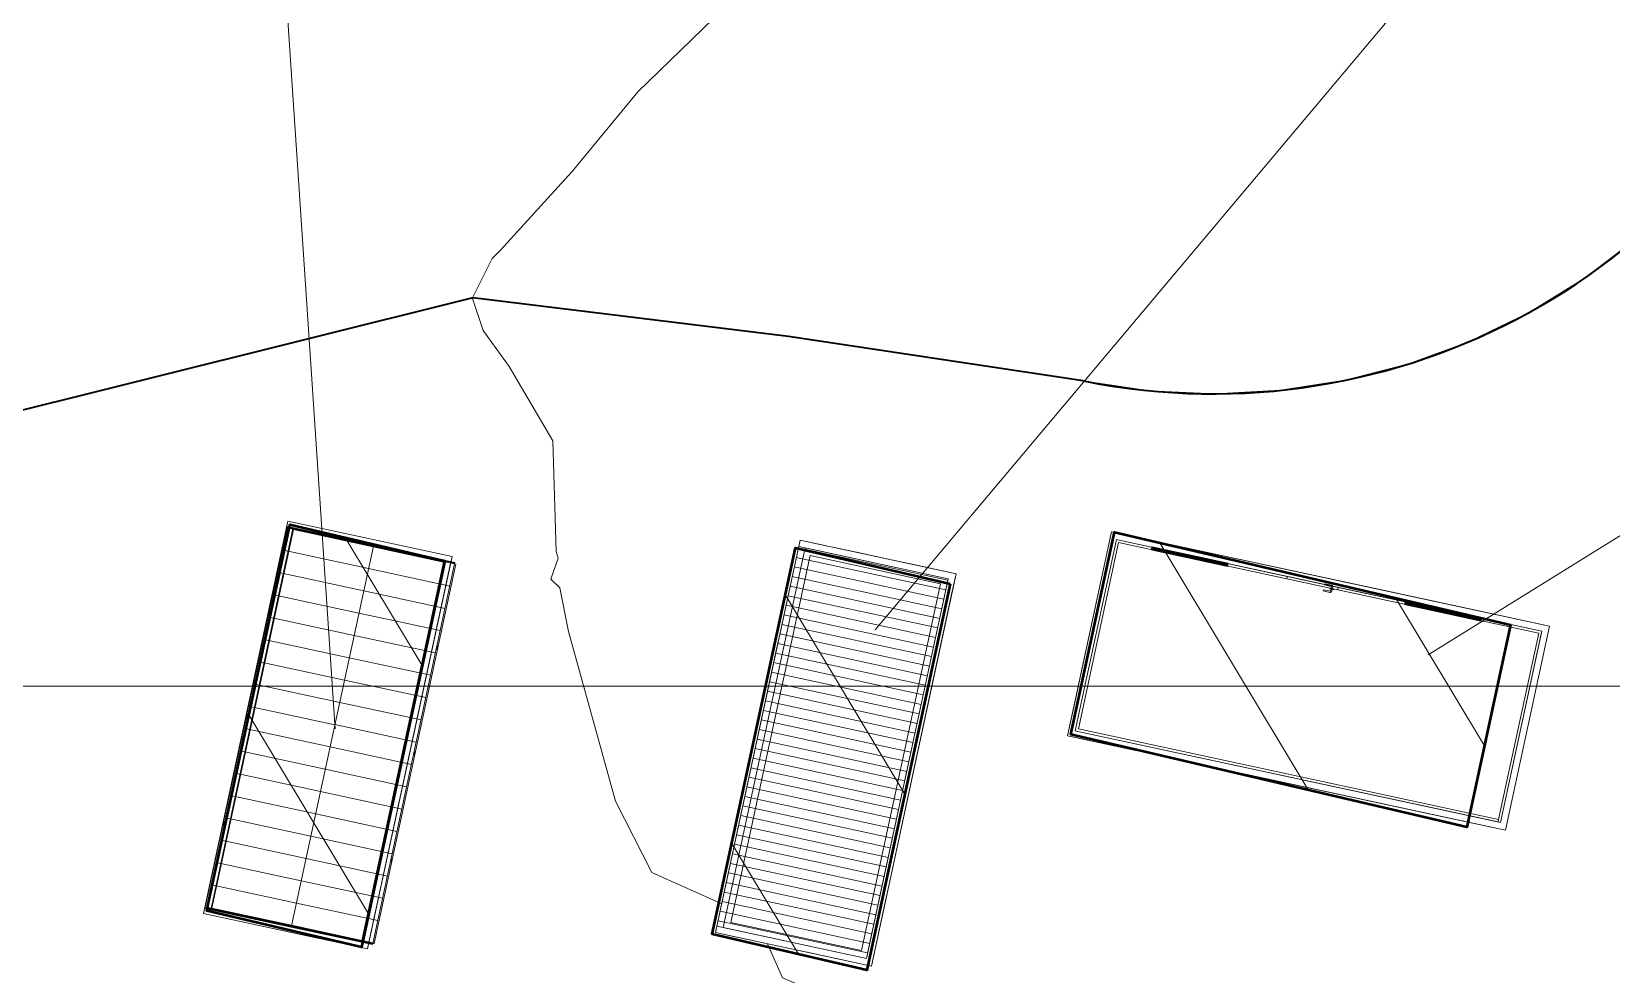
# Model space of a CAD drawing. Header units: metres. Extents: x -207 to 292, y -187 to 169.
# Drawn here: x 2.66 to 26.9, y -135.5 to -121.04 of the extents above; entities that cross this region are included whole.
import ezdxf

# ---------------------------------------------------------------- set-up
doc = ezdxf.new("R2010")
doc.units = ezdxf.units.M
for name, color, linetype, lineweight in [('A-DOOR', 7, 'Continuous', 9), ('A-FLOR', 7, 'Continuous', 9), ('A-GLAZ', 7, 'Continuous', 9), ('A-ROOF', 7, 'Continuous', 9), ('A-ROOF-OTLN', 7, 'Continuous', 9), ('A-ROOF-PATT', 7, 'Continuous', 9), ('A-WALL', 7, 'Continuous', 9), ('BORDE CAMINO', 7, 'Continuous', 35), ('C-BLDG-PADS', 7, 'Continuous', 9), ('C-TOPO', 7, 'Continuous', 9), ('C-TOPO-MAJR', 7, 'Continuous', 35), ('edificios', 7, 'Continuous', 50), ('EQUIPOS PIS', 7, 'Continuous', 9), ('grilla', 7, 'Continuous', 9), ('I-WALL', 7, 'Continuous', 9)]:
    doc.layers.add(name, color=color, linetype=linetype, lineweight=lineweight)
doc.layers.add('PR10-ARQ-PL-001-Emplazamiento-C-1_dwg', color=7, linetype='Continuous', lineweight=9, true_color=0x767676)
doc.layers.add('TEXTO', color=5, linetype='Continuous', lineweight=9, true_color=0x0000ff)
pattern_1 = [(121, (-655750.258, -5498481.082), (-2.286065191, -1.3736065458), [])]

# ---------------------------------------------------------------- blocks, each defined once
blk = doc.blocks.new('FCA_N_Puertas - FCA_N_Puerta interna_ PB 2_10 x 0_80-2131073-PLANTA EMPLAZAMIENTO ACTUALIZADO')
at = {"layer": 'A-DOOR'}
for p, q in [((0.29, 0.031), (0.185, 0.031)), ((0.185, 0.031), (0.185, 0.011)), ((0.185, 0.031), (0.185, 0.011)), ((0.185, 0.011), (0.29, 0.011)), ((0.295, 0.006), (0.295, -0.024)), ((0.315, -0.024), (0.315, 0.006)), ((0.4, -0.02), (-0.4, -0.02)), ((0.29, -0.063), (0.185, -0.063)), ((0.185, -0.063), (0.185, -0.083)), ((0.185, -0.063), (0.185, -0.083)), ((0.185, -0.083), (0.29, -0.083)), ((0.277, -0.02), (0.277, -0.028)), ((0.277, -0.024), (0.277, -0.032)), ((0.338, -0.02), (0.277, -0.02)), ((0.338, -0.02), (0.277, -0.02)), ((0.338, -0.024), (0.277, -0.024)), ((0.338, -0.024), (0.277, -0.024)), ((0.277, -0.028), (0.338, -0.028)), ((0.277, -0.028), (0.338, -0.028)), ((0.277, -0.032), (0.338, -0.032)), ((0.277, -0.032), (0.338, -0.032)), ((0.295, -0.024), (0.315, -0.024)), ((0.295, -0.024), (0.315, -0.024)), ((0.295, -0.028), (0.295, -0.058)), ((0.315, -0.028), (0.295, -0.028)), ((0.315, -0.028), (0.295, -0.028)), ((0.315, -0.058), (0.315, -0.028)), ((0.338, -0.028), (0.338, -0.02)), ((0.338, -0.032), (0.338, -0.024))]:
    blk.add_line(p, q, dxfattribs=at)
at = {"layer": 'A-DOOR', "flags": 128}
for points in [[(0.315, 0.006), (0.315, 0.007), (0.315, 0.008), (0.315, 0.009), (0.315, 0.01), (0.315, 0.011), (0.314, 0.012), (0.314, 0.013), (0.314, 0.014), (0.313, 0.015), (0.313, 0.016), (0.313, 0.017), (0.312, 0.018), (0.312, 0.018), (0.311, 0.019), (0.311, 0.02), (0.31, 0.021), (0.309, 0.022), (0.309, 0.022), (0.308, 0.023), (0.307, 0.024), (0.307, 0.025), (0.306, 0.025), (0.305, 0.026), (0.304, 0.026), (0.304, 0.027), (0.303, 0.028), (0.302, 0.028), (0.301, 0.029), (0.3, 0.029), (0.299, 0.029), (0.298, 0.03), (0.297, 0.03), (0.296, 0.03), (0.295, 0.03), (0.294, 0.031), (0.293, 0.031), (0.292, 0.031), (0.291, 0.031), (0.29, 0.031), (0.29, 0.031)], [(0.29, 0.011), (0.29, 0.011), (0.29, 0.011), (0.291, 0.011), (0.291, 0.011), (0.291, 0.011), (0.291, 0.011), (0.291, 0.011), (0.292, 0.011), (0.292, 0.011), (0.292, 0.011), (0.292, 0.011), (0.292, 0.01), (0.292, 0.01), (0.293, 0.01), (0.293, 0.01), (0.293, 0.01), (0.293, 0.01), (0.293, 0.01), (0.293, 0.01), (0.294, 0.009), (0.294, 0.009), (0.294, 0.009), (0.294, 0.009), (0.294, 0.009), (0.294, 0.009), (0.294, 0.009), (0.294, 0.008), (0.295, 0.008), (0.295, 0.008), (0.295, 0.008), (0.295, 0.008), (0.295, 0.007), (0.295, 0.007), (0.295, 0.007), (0.295, 0.007), (0.295, 0.007), (0.295, 0.006), (0.295, 0.006), (0.295, 0.006), (0.295, 0.006)], [(0.29, -0.083), (0.291, -0.083), (0.292, -0.083), (0.293, -0.083), (0.294, -0.083), (0.295, -0.083), (0.296, -0.082), (0.297, -0.082), (0.298, -0.082), (0.299, -0.081), (0.3, -0.081), (0.301, -0.081), (0.302, -0.08), (0.302, -0.08), (0.303, -0.079), (0.304, -0.079), (0.305, -0.078), (0.306, -0.077), (0.306, -0.077), (0.307, -0.076), (0.308, -0.075), (0.309, -0.075), (0.309, -0.074), (0.31, -0.073), (0.31, -0.072), (0.311, -0.072), (0.312, -0.071), (0.312, -0.07), (0.313, -0.069), (0.313, -0.068), (0.313, -0.067), (0.314, -0.066), (0.314, -0.065), (0.314, -0.064), (0.314, -0.063), (0.315, -0.062), (0.315, -0.061), (0.315, -0.06), (0.315, -0.059), (0.315, -0.058), (0.315, -0.058)], [(0.295, -0.058), (0.295, -0.058), (0.295, -0.058), (0.295, -0.059), (0.295, -0.059), (0.295, -0.059), (0.295, -0.059), (0.295, -0.059), (0.295, -0.06), (0.295, -0.06), (0.295, -0.06), (0.295, -0.06), (0.294, -0.06), (0.294, -0.06), (0.294, -0.061), (0.294, -0.061), (0.294, -0.061), (0.294, -0.061), (0.294, -0.061), (0.294, -0.061), (0.293, -0.062), (0.293, -0.062), (0.293, -0.062), (0.293, -0.062), (0.293, -0.062), (0.293, -0.062), (0.293, -0.062), (0.292, -0.062), (0.292, -0.063), (0.292, -0.063), (0.292, -0.063), (0.292, -0.063), (0.291, -0.063), (0.291, -0.063), (0.291, -0.063), (0.291, -0.063), (0.291, -0.063), (0.29, -0.063), (0.29, -0.063), (0.29, -0.063), (0.29, -0.063)]]:
    blk.add_lwpolyline(points, dxfattribs=at)
blk = doc.blocks.new('Ventana Fija Truebond QT - FCA_N_Ventana Fija 1_3 X 1_6 2-2130863-PLANTA EMPLAZAMIENTO ACTUALIZADO')
at = {"layer": 'A-GLAZ'}
for p, q in [((-0.6, 0.025), (-0.6, 0.022)), ((0.6, 0.025), (-0.6, 0.025)), ((-0.6, 0.025), (0.6, 0.025)), ((-0.6, 0.022), (-0.6, 0.025)), ((0.6, 0.022), (-0.6, 0.022)), ((0.6, 0.022), (-0.6, 0.022)), ((-0.599, 0.022), (-0.598, 0.024)), ((-0.598, 0.024), (-0.599, 0.022)), ((0.599, 0.022), (-0.599, 0.022)), ((-0.599, 0.022), (0.599, 0.022)), ((0.598, 0.024), (-0.598, 0.024)), ((0.598, 0.024), (-0.598, 0.024)), ((-0.596, 0.01), (-0.597, 0.008)), ((-0.597, 0.008), (-0.596, 0.01)), ((0.597, 0.008), (-0.597, 0.008)), ((0.597, 0.008), (-0.597, 0.008)), ((-0.596, 0.024), (-0.596, 0.01)), ((0.596, 0.024), (-0.596, 0.024)), ((-0.596, 0.024), (0.596, 0.024)), ((-0.596, 0.01), (-0.596, 0.024)), ((0.596, 0.01), (-0.596, 0.01)), ((-0.596, 0.01), (0.596, 0.01)), ((-0.594, 0.008), (-0.594, 0.009)), ((-0.594, 0.009), (-0.594, -0.001)), ((0.594, 0.009), (-0.594, 0.009)), ((-0.594, 0.009), (-0.594, 0.008)), ((-0.594, 0.009), (0.594, 0.009)), ((-0.594, -0.001), (-0.594, 0.009)), ((0.594, 0.008), (-0.594, 0.008)), ((-0.594, 0.008), (0.594, 0.008)), ((-0.585, 0.008), (-0.584, 0.009)), ((-0.584, 0.009), (-0.585, 0.008)), ((-0.585, 0), (-0.585, 0.008)), ((0.585, 0.008), (-0.585, 0.008)), ((-0.585, 0.008), (-0.585, 0)), ((-0.585, 0.008), (0.585, 0.008)), ((-0.584, -0.001), (-0.585, 0)), ((0.585, 0), (-0.585, 0)), ((-0.585, 0), (-0.584, -0.001)), ((-0.585, 0), (0.585, 0)), ((-0.584, 0.009), (-0.584, 0.008)), ((0.584, 0.009), (-0.584, 0.009)), ((-0.584, 0.009), (0.584, 0.009)), ((-0.584, 0.008), (-0.584, 0.009)), ((0.584, 0.008), (-0.584, 0.008)), ((0.584, 0.008), (-0.584, 0.008)), ((-0.582, 0.01), (-0.582, 0.024)), ((0.582, 0.024), (-0.582, 0.024)), ((0.582, 0.024), (-0.582, 0.024)), ((-0.582, 0.024), (-0.582, 0.01)), ((-0.581, 0.008), (-0.582, 0.01)), ((0.582, 0.01), (-0.582, 0.01)), ((-0.582, 0.01), (-0.581, 0.008)), ((-0.582, 0.01), (0.582, 0.01)), ((0.581, 0.008), (-0.581, 0.008)), ((-0.581, 0.008), (0.581, 0.008)), ((-0.565, 0.022), (-0.566, 0.022)), ((-0.566, 0.022), (-0.566, 0.018)), ((0.566, 0.022), (-0.566, 0.022)), ((-0.566, 0.022), (-0.565, 0.022)), ((-0.566, 0.022), (0.566, 0.022)), ((-0.566, 0.018), (-0.566, 0.022)), ((-0.566, -0.006), (-0.566, 0.018)), ((-0.566, 0.018), (-0.566, -0.006)), ((-0.566, 0.018), (0.566, 0.018)), ((-0.566, 0.018), (0.566, 0.018)), ((-0.566, 0.018), (-0.565, 0.017)), ((0.566, 0.018), (-0.566, 0.018)), ((-0.566, 0.018), (0.566, 0.018)), ((-0.565, 0.017), (-0.566, 0.018)), ((-0.565, 0.024), (-0.565, 0.022)), ((0.565, 0.024), (-0.565, 0.024)), ((-0.565, 0.024), (0.565, 0.024)), ((-0.565, 0.022), (-0.565, 0.024)), ((0.565, 0.022), (-0.565, 0.022)), ((-0.565, 0.022), (0.565, 0.022)), ((0.565, 0.017), (-0.565, 0.017)), ((0.565, 0.017), (-0.565, 0.017)), ((-0.563, 0.017), (-0.563, 0.018)), ((0.563, 0.018), (-0.563, 0.018)), ((0.563, 0.018), (-0.563, 0.018)), ((-0.563, 0.018), (-0.563, 0.017)), ((0.563, 0.017), (-0.563, 0.017)), ((-0.563, 0.017), (0.563, 0.017)), ((-0.562, 0.018), (-0.562, 0.016)), ((0.562, 0.018), (-0.562, 0.018)), ((-0.562, 0.018), (0.562, 0.018)), ((-0.562, 0.016), (-0.562, 0.018)), ((0.562, 0.016), (-0.562, 0.016)), ((0.562, 0.016), (-0.562, 0.016)), ((-0.561, 0.016), (-0.561, 0.018)), ((0.561, 0.018), (-0.561, 0.018)), ((0.561, 0.018), (-0.561, 0.018)), ((-0.561, 0.018), (-0.561, 0.016)), ((0.561, 0.016), (-0.561, 0.016)), ((-0.561, 0.016), (0.561, 0.016)), ((-0.56, 0.018), (-0.559, 0.016)), ((0.56, 0.018), (-0.56, 0.018)), ((-0.56, 0.018), (0.56, 0.018)), ((-0.559, 0.016), (-0.56, 0.018)), ((-0.558, 0.016), (-0.559, 0.018)), ((0.559, 0.018), (-0.559, 0.018)), ((0.559, 0.018), (-0.559, 0.018)), ((-0.559, 0.018), (-0.558, 0.016)), ((0.559, 0.016), (-0.559, 0.016)), ((0.559, 0.016), (-0.559, 0.016)), ((-0.558, 0.022), (-0.558, 0.025)), ((0.558, 0.025), (-0.558, 0.025)), ((0.558, 0.025), (-0.558, 0.025)), ((-0.558, 0.025), (-0.558, 0.022)), ((0.558, 0.022), (-0.558, 0.022)), ((-0.558, 0.022), (0.558, 0.022)), ((0.558, 0.016), (-0.558, 0.016)), ((-0.558, 0.016), (0.558, 0.016)), ((-0.555, 0.017), (-0.557, 0.022)), ((0.557, 0.022), (-0.557, 0.022)), ((0.557, 0.022), (-0.557, 0.022)), ((-0.557, 0.022), (-0.555, 0.017)), ((-0.557, 0.018), (-0.557, 0.017)), ((0.557, 0.018), (-0.557, 0.018)), ((-0.557, 0.018), (0.557, 0.018)), ((-0.557, 0.017), (-0.557, 0.018)), ((-0.557, 0.017), (-0.555, 0.017)), ((0.557, 0.017), (-0.557, 0.017)), ((-0.557, 0.017), (0.557, 0.017)), ((-0.555, 0.017), (-0.557, 0.017)), ((0.555, 0.017), (-0.555, 0.017)), ((-0.555, 0.017), (0.555, 0.017)), ((0.555, 0.017), (0.557, 0.022)), ((0.555, 0.017), (0.557, 0.022)), ((0.557, 0.017), (0.555, 0.017)), ((0.557, 0.017), (0.555, 0.017)), ((0.557, 0.018), (0.557, 0.017)), ((0.557, 0.018), (0.557, 0.017)), ((0.558, 0.022), (0.558, 0.025)), ((0.558, 0.022), (0.558, 0.025)), ((0.558, 0.016), (0.559, 0.018)), ((0.558, 0.016), (0.559, 0.018)), ((0.56, 0.018), (0.559, 0.016)), ((0.56, 0.018), (0.559, 0.016)), ((0.561, 0.016), (0.561, 0.018)), ((0.561, 0.016), (0.561, 0.018)), ((0.562, 0.018), (0.562, 0.016)), ((0.562, 0.018), (0.562, 0.016)), ((0.563, 0.017), (0.563, 0.018)), ((0.563, 0.017), (0.563, 0.018)), ((0.565, 0.024), (0.565, 0.022)), ((0.565, 0.024), (0.565, 0.022)), ((0.565, 0.022), (0.566, 0.022)), ((0.565, 0.022), (0.566, 0.022)), ((0.566, 0.018), (0.565, 0.017)), ((0.566, 0.018), (0.565, 0.017)), ((0.566, 0.022), (0.566, 0.018)), ((0.566, 0.022), (0.566, 0.018)), ((0.566, 0.018), (0.566, -0.006)), ((0.566, 0.018), (0.566, -0.006)), ((0.581, 0.008), (0.582, 0.01)), ((0.581, 0.008), (0.582, 0.01)), ((0.582, 0.01), (0.582, 0.024)), ((0.582, 0.01), (0.582, 0.024)), ((0.585, 0.008), (0.584, 0.009)), ((0.584, 0.009), (0.584, 0.008)), ((0.585, 0.008), (0.584, 0.009)), ((0.584, 0.009), (0.584, 0.008)), ((0.584, -0.001), (0.585, 0)), ((0.584, -0.001), (0.585, 0)), ((0.585, 0), (0.585, 0.008)), ((0.585, 0), (0.585, 0.008)), ((0.594, 0.008), (0.594, 0.009)), ((0.594, 0.009), (0.594, -0.001)), ((0.594, 0.008), (0.594, 0.009)), ((0.594, 0.009), (0.594, -0.001)), ((0.596, 0.024), (0.596, 0.01)), ((0.596, 0.024), (0.596, 0.01)), ((0.596, 0.01), (0.597, 0.008)), ((0.596, 0.01), (0.597, 0.008)), ((0.599, 0.022), (0.598, 0.024)), ((0.599, 0.022), (0.598, 0.024)), ((0.6, 0.025), (0.6, 0.022)), ((0.6, 0.025), (0.6, 0.022)), ((-0.6, -0.023), (-0.6, -0.025)), ((0.6, -0.023), (-0.6, -0.023)), ((-0.6, -0.023), (0.6, -0.023)), ((-0.6, -0.025), (-0.6, -0.023)), ((-0.6, -0.025), (0.6, -0.025)), ((0.6, -0.025), (-0.6, -0.025)), ((-0.599, -0.024), (-0.599, -0.023)), ((0.599, -0.023), (-0.599, -0.023)), ((0.599, -0.023), (-0.599, -0.023)), ((-0.599, -0.023), (-0.599, -0.024)), ((0.599, -0.024), (-0.599, -0.024)), ((-0.599, -0.024), (0.599, -0.024)), ((-0.597, 0), (-0.596, -0.002)), ((0.597, 0), (-0.597, 0)), ((-0.597, 0), (0.597, 0)), ((-0.596, -0.002), (-0.597, 0)), ((-0.596, -0.002), (-0.596, -0.024)), ((0.596, -0.002), (-0.596, -0.002)), ((-0.596, -0.002), (0.596, -0.002)), ((-0.596, -0.024), (-0.596, -0.002)), ((0.596, -0.024), (-0.596, -0.024)), ((0.596, -0.024), (-0.596, -0.024)), ((-0.594, -0.001), (-0.594, 0)), ((0.594, 0), (-0.594, 0)), ((0.594, 0), (-0.594, 0)), ((-0.594, 0), (-0.594, -0.001)), ((0.594, -0.001), (-0.594, -0.001)), ((-0.594, -0.001), (0.594, -0.001)), ((-0.584, 0), (-0.584, -0.001)), ((0.584, 0), (-0.584, 0)), ((-0.584, 0), (0.584, 0)), ((-0.584, -0.001), (-0.584, 0)), ((0.584, -0.001), (-0.584, -0.001)), ((-0.584, -0.001), (0.584, -0.001)), ((-0.582, -0.004), (-0.581, 0)), ((-0.581, 0), (-0.582, -0.004)), ((0.582, -0.004), (-0.582, -0.004)), ((-0.582, -0.004), (0.582, -0.004)), ((0.581, 0), (-0.581, 0)), ((0.581, 0), (-0.581, 0)), ((-0.581, -0.007), (-0.579, -0.006)), ((-0.579, -0.006), (-0.581, -0.007)), ((-0.58, -0.009), (-0.581, -0.007)), ((0.581, -0.007), (-0.581, -0.007)), ((-0.581, -0.007), (-0.58, -0.009)), ((-0.581, -0.007), (0.581, -0.007)), ((-0.578, -0.01), (-0.58, -0.009)), ((0.58, -0.009), (-0.58, -0.009)), ((-0.58, -0.009), (-0.578, -0.01)), ((-0.58, -0.009), (0.58, -0.009)), ((-0.579, -0.006), (-0.579, -0.007)), ((0.579, -0.006), (-0.579, -0.006)), ((-0.579, -0.006), (0.579, -0.006)), ((-0.579, -0.007), (-0.579, -0.006)), ((-0.579, -0.007), (-0.577, -0.007)), ((0.579, -0.007), (-0.579, -0.007)), ((-0.579, -0.007), (0.579, -0.007)), ((-0.577, -0.007), (-0.579, -0.007)), ((0.578, -0.01), (-0.578, -0.01)), ((-0.578, -0.01), (0.578, -0.01)), ((-0.578, -0.025), (-0.577, -0.025)), ((0.578, -0.025), (-0.578, -0.025)), ((-0.578, -0.025), (0.578, -0.025)), ((-0.577, -0.025), (-0.578, -0.025)), ((-0.577, -0.007), (-0.577, -0.004)), ((0.577, -0.004), (-0.577, -0.004)), ((0.577, -0.004), (-0.577, -0.004)), ((-0.577, -0.004), (-0.577, -0.007)), ((0.577, -0.007), (-0.577, -0.007)), ((-0.577, -0.007), (0.577, -0.007)), ((-0.577, -0.025), (-0.577, -0.025)), ((0.577, -0.025), (-0.577, -0.025)), ((0.577, -0.025), (-0.577, -0.025)), ((0.577, -0.025), (-0.577, -0.025)), ((-0.577, -0.025), (0.577, -0.025)), ((-0.577, -0.025), (-0.577, -0.025)), ((-0.566, -0.006), (-0.568, -0.007)), ((-0.568, -0.007), (-0.566, -0.006)), ((-0.568, -0.007), (-0.568, -0.007)), ((0.568, -0.007), (-0.568, -0.007)), ((-0.568, -0.007), (-0.562, -0.01)), ((0.568, -0.007), (-0.568, -0.007)), ((-0.568, -0.007), (0.568, -0.007)), ((-0.568, -0.007), (-0.568, -0.007)), ((-0.568, -0.007), (0.568, -0.007)), ((-0.562, -0.01), (-0.568, -0.007)), ((-0.565, -0.006), (-0.566, -0.005)), ((-0.566, -0.005), (-0.566, -0.006)), ((0.566, -0.005), (-0.566, -0.005)), ((-0.566, -0.005), (-0.565, -0.006)), ((-0.566, -0.005), (0.566, -0.005)), ((-0.566, -0.006), (-0.566, -0.005)), ((-0.566, -0.006), (0.566, -0.006)), ((0.566, -0.006), (-0.566, -0.006)), ((0.566, -0.006), (-0.566, -0.006)), ((-0.566, -0.006), (0.566, -0.006)), ((-0.565, -0.006), (-0.565, -0.006)), ((0.565, -0.006), (-0.565, -0.006)), ((0.565, -0.006), (-0.565, -0.006)), ((-0.565, -0.006), (0.565, -0.006)), ((-0.565, -0.006), (-0.565, -0.006)), ((-0.565, -0.006), (0.565, -0.006)), ((-0.562, -0.005), (-0.562, -0.006)), ((0.562, -0.005), (-0.562, -0.005)), ((-0.562, -0.005), (0.562, -0.005)), ((-0.562, -0.006), (-0.562, -0.005)), ((0.562, -0.006), (-0.562, -0.006)), ((0.562, -0.006), (-0.562, -0.006)), ((0.562, -0.01), (-0.562, -0.01)), ((0.562, -0.01), (-0.562, -0.01)), ((-0.56, -0.006), (-0.56, -0.005)), ((0.56, -0.005), (-0.56, -0.005)), ((0.56, -0.005), (-0.56, -0.005)), ((-0.56, -0.005), (-0.56, -0.006)), ((0.56, -0.006), (-0.56, -0.006)), ((-0.56, -0.006), (0.56, -0.006)), ((-0.557, -0.006), (-0.558, -0.006)), ((0.558, -0.006), (-0.558, -0.006)), ((0.558, -0.006), (-0.558, -0.006)), ((-0.558, -0.006), (-0.557, -0.006)), ((-0.558, -0.025), (-0.558, -0.01)), ((0.558, -0.01), (-0.558, -0.01)), ((0.558, -0.01), (-0.558, -0.01)), ((-0.558, -0.01), (-0.558, -0.025)), ((0.558, -0.025), (-0.558, -0.025)), ((-0.558, -0.025), (0.558, -0.025)), ((-0.557, -0.01), (-0.556, -0.006)), ((0.557, -0.006), (-0.557, -0.006)), ((-0.556, -0.006), (-0.557, -0.01)), ((-0.557, -0.006), (0.557, -0.006)), ((0.557, -0.01), (-0.557, -0.01)), ((-0.557, -0.01), (0.557, -0.01)), ((0.556, -0.006), (-0.556, -0.006)), ((0.556, -0.006), (-0.556, -0.006)), ((0.557, -0.01), (0.556, -0.006)), ((0.557, -0.01), (0.556, -0.006)), ((0.557, -0.006), (0.558, -0.006)), ((0.557, -0.006), (0.558, -0.006)), ((0.558, -0.025), (0.558, -0.01)), ((0.558, -0.025), (0.558, -0.01)), ((0.56, -0.006), (0.56, -0.005)), ((0.56, -0.006), (0.56, -0.005)), ((0.562, -0.005), (0.562, -0.006)), ((0.562, -0.005), (0.562, -0.006)), ((0.568, -0.007), (0.562, -0.01)), ((0.568, -0.007), (0.562, -0.01)), ((0.565, -0.006), (0.566, -0.005)), ((0.565, -0.006), (0.566, -0.005)), ((0.565, -0.006), (0.565, -0.006)), ((0.565, -0.006), (0.565, -0.006)), ((0.566, -0.005), (0.566, -0.006)), ((0.566, -0.005), (0.566, -0.006)), ((0.566, -0.006), (0.568, -0.007)), ((0.566, -0.006), (0.568, -0.007)), ((0.568, -0.007), (0.568, -0.007)), ((0.568, -0.007), (0.568, -0.007)), ((0.577, -0.007), (0.577, -0.004)), ((0.577, -0.007), (0.577, -0.004)), ((0.579, -0.007), (0.577, -0.007)), ((0.579, -0.007), (0.577, -0.007)), ((0.578, -0.025), (0.577, -0.025)), ((0.577, -0.025), (0.577, -0.025)), ((0.578, -0.025), (0.577, -0.025)), ((0.577, -0.025), (0.577, -0.025)), ((0.578, -0.01), (0.58, -0.009)), ((0.578, -0.01), (0.58, -0.009)), ((0.581, -0.007), (0.579, -0.006)), ((0.579, -0.006), (0.579, -0.007)), ((0.581, -0.007), (0.579, -0.006)), ((0.579, -0.006), (0.579, -0.007)), ((0.58, -0.009), (0.581, -0.007)), ((0.58, -0.009), (0.581, -0.007)), ((0.582, -0.004), (0.581, 0)), ((0.582, -0.004), (0.581, 0)), ((0.584, 0), (0.584, -0.001)), ((0.584, 0), (0.584, -0.001)), ((0.594, -0.001), (0.594, 0)), ((0.594, -0.001), (0.594, 0)), ((0.597, 0), (0.596, -0.002)), ((0.597, 0), (0.596, -0.002)), ((0.596, -0.002), (0.596, -0.024)), ((0.596, -0.002), (0.596, -0.024)), ((0.599, -0.024), (0.599, -0.023)), ((0.599, -0.024), (0.599, -0.023)), ((0.6, -0.023), (0.6, -0.025)), ((0.6, -0.023), (0.6, -0.025))]:
    blk.add_line(p, q, dxfattribs=at)
blk = doc.blocks.new('YADRAN_LASQUEMAS_ARQ_MO_007_AREA SALA y TRANSF ELECT_rvt-1-PLANTA EMPLAZAMIENTO ACTUALIZADO')
at = {"layer": 'A-ROOF-PATT', "true_color": 0x008040}
h = blk.add_hatch(dxfattribs=at)
h.set_pattern_fill('FP_75', color=116, style=0, pattern_type=2)
h.set_pattern_definition([(270, (5.966, -131.566), (0.35, 2e-17), [])])
h.paths.add_polyline_path([(5.325, -134.494), (5.348, -134.479), (6.604, -128.656), (6.588, -128.638), (5.329, -134.479)])
h = blk.add_hatch(dxfattribs=at)
h.set_pattern_fill('FP_70', color=116, style=0, pattern_type=2)
h.set_pattern_definition([(347.832, (-25.894, -121.649), (0.0737726, 0.3421368), [])])
h.paths.add_polyline_path([(6.653, -134.76), (7.908, -128.937), (6.604, -128.656), (5.348, -134.479), (6.604, -134.75)])
h = blk.add_hatch(dxfattribs=at)
h.set_pattern_fill('FP_74', color=116, style=0, pattern_type=2)
h.set_pattern_definition([(270, (6.596, -128.645), (0.35, 2e-17), [])])
h.paths.add_polyline_path([(6.604, -128.656), (6.604, -128.637), (6.592, -128.638)])
h = blk.add_hatch(dxfattribs=at)
h.set_pattern_fill('FP_73', color=116, style=0, pattern_type=2)
h.set_pattern_definition([(347.83, (7.258, -128.787), (0.07377, 0.34214), [])])
h.paths.add_polyline_path([(7.908, -128.937), (7.912, -128.919), (6.608, -128.638), (6.608, -128.657)])
h = blk.add_hatch(dxfattribs=at)
h.set_pattern_fill('FP_69', color=116, style=0, pattern_type=2)
h.set_pattern_definition([(347.832, (-24.728, -121.9), (0.0737726, 0.3421368), [])])
h.paths.add_polyline_path([(7.9, -135.029), (9.155, -129.206), (7.908, -128.937), (6.653, -134.76)])
h = blk.add_hatch(dxfattribs=at)
h.set_pattern_fill('FP_72', color=116, style=0, pattern_type=2)
h.set_pattern_definition([(167.83, (8.534, -129.063), (-0.07377, -0.34214), [])])
h.paths.add_polyline_path([(9.155, -129.206), (9.159, -129.188), (7.912, -128.919), (7.908, -128.937)])
at = {"layer": 'A-ROOF-PATT', "true_color": 0xc0c0c0}
h = blk.add_hatch(dxfattribs=at)
h.set_pattern_fill('FP_79', color=9, style=0, pattern_type=2)
h.set_pattern_definition([(347.832, (-26.215, -121.58), (0.03161683, 0.14663007), [])])
h.paths.add_polyline_path([(15.473, -135.259), (16.728, -129.436), (14.433, -128.941), (13.178, -134.764)])
at = {"layer": 'A-ROOF-PATT', "true_color": 0x008040}
h = blk.add_hatch(dxfattribs=at)
h.set_pattern_fill('FP_71', color=116, style=0, pattern_type=2)
h.set_pattern_definition([(270, (8.537, -132.12), (0.35, 2e-17), [])])
h.paths.add_polyline_path([(7.918, -135.033), (9.174, -129.21), (9.155, -129.206), (7.908, -135.031)])
h = blk.add_hatch(dxfattribs=at)
h.set_pattern_fill('FP_76', color=116, style=0, pattern_type=2)
h.set_pattern_definition([(270, (5.337, -134.486), (0.35, 2e-17), [])])
h.paths.add_polyline_path([(5.344, -134.498), (5.344, -134.482), (5.325, -134.494)])
h = blk.add_hatch(dxfattribs=at)
h.set_pattern_fill('FP_77', color=116, style=0, pattern_type=2)
h.set_pattern_definition([(347.83, (5.998, -134.629), (0.07377, 0.34214), [])])
h.paths.add_polyline_path([(6.649, -134.779), (6.653, -134.76), (5.348, -134.479), (5.348, -134.499), (6.604, -134.769)])
h = blk.add_hatch(dxfattribs=at)
h.set_pattern_fill('FP_78', color=116, style=0, pattern_type=2)
h.set_pattern_definition([(167.83, (7.274, -134.904), (-0.07377, -0.34214), [])])
h.paths.add_polyline_path([(7.896, -135.048), (7.9, -135.029), (6.653, -134.76), (6.649, -134.779)])
at = {"layer": 'A-FLOR'}
for p, q in [((5.3, -134.571), (6.598, -128.553)), ((6.598, -128.553), (5.3, -134.571)), ((6.598, -128.553), (9.115, -129.095)), ((9.115, -129.095), (6.598, -128.553)), ((13.157, -134.862), (14.454, -128.843)), ((14.454, -128.843), (13.157, -134.862)), ((14.454, -128.843), (16.847, -129.359)), ((16.847, -129.359), (14.454, -128.843)), ((18.558, -131.845), (19.233, -128.715)), ((19.233, -128.715), (18.558, -131.845)), ((19.233, -128.715), (25.953, -130.164)), ((25.953, -130.164), (19.233, -128.715)), ((9.115, -129.095), (7.817, -135.114)), ((7.817, -135.114), (9.115, -129.095)), ((16.847, -129.359), (15.549, -135.378)), ((15.549, -135.378), (16.847, -129.359)), ((25.953, -130.164), (25.278, -133.294)), ((25.278, -133.294), (25.953, -130.164)), ((25.278, -133.294), (18.558, -131.845)), ((18.558, -131.845), (25.278, -133.294)), ((7.817, -135.114), (5.3, -134.571)), ((5.3, -134.571), (7.817, -135.114)), ((15.549, -135.378), (13.157, -134.862)), ((13.157, -134.862), (15.549, -135.378))]:
    blk.add_line(p, q, dxfattribs=at)
at = {"layer": 'A-ROOF'}
for p, q in [((6.604, -128.656), (5.348, -134.479)), ((6.604, -128.656), (5.348, -134.479)), ((7.908, -128.937), (6.604, -128.656)), ((6.604, -128.656), (7.908, -128.937)), ((7.908, -128.937), (6.652, -134.76)), ((7.908, -128.937), (6.653, -134.76)), ((9.155, -129.206), (7.908, -128.937)), ((7.908, -128.937), (9.155, -129.206)), ((18.725, -131.738), (19.34, -128.882)), ((19.349, -128.843), (25.834, -130.241)), ((14.433, -128.941), (13.178, -134.764)), ((13.178, -134.764), (14.433, -128.941)), ((14.433, -128.941), (16.728, -129.436)), ((16.728, -129.436), (14.433, -128.941)), ((7.9, -135.029), (9.155, -129.206)), ((9.155, -129.206), (7.9, -135.029)), ((15.473, -135.259), (16.728, -129.436)), ((15.473, -135.259), (16.728, -129.436)), ((25.202, -133.175), (25.834, -130.241)), ((25.202, -133.175), (18.716, -131.777)), ((6.653, -134.76), (5.348, -134.479)), ((5.348, -134.479), (6.652, -134.76)), ((6.652, -134.76), (7.9, -135.029)), ((7.9, -135.029), (6.653, -134.76)), ((13.178, -134.764), (15.473, -135.259)), ((15.473, -135.259), (13.178, -134.764))]:
    blk.add_line(p, q, dxfattribs=at)
at = {"layer": 'A-ROOF-OTLN'}
for p, q in [((6.589, -128.634), (5.325, -134.494)), ((5.325, -134.494), (6.589, -128.634)), ((5.348, -134.479), (6.604, -128.656)), ((5.348, -134.479), (6.604, -128.656)), ((6.608, -128.638), (6.589, -128.634)), ((6.589, -128.634), (6.614, -128.639)), ((6.608, -128.638), (6.604, -128.656)), ((6.604, -128.656), (7.908, -128.937)), ((6.604, -128.656), (6.61, -128.658)), ((7.912, -128.919), (6.608, -128.638)), ((6.61, -128.658), (6.614, -128.639)), ((6.61, -128.658), (7.906, -128.937)), ((6.614, -128.639), (7.91, -128.918)), ((7.906, -128.937), (7.91, -128.918)), ((7.906, -128.937), (9.155, -129.206)), ((7.912, -128.919), (7.908, -128.937)), ((7.908, -128.937), (9.155, -129.206)), ((7.91, -128.918), (9.159, -129.188)), ((9.159, -129.188), (7.912, -128.919)), ((9.155, -129.206), (7.9, -135.029)), ((9.155, -129.206), (7.9, -135.029)), ((7.918, -135.033), (9.174, -129.21)), ((9.174, -129.21), (7.918, -135.033)), ((9.159, -129.188), (9.155, -129.206)), ((9.155, -129.206), (9.159, -129.188)), ((9.174, -129.21), (9.155, -129.206)), ((9.155, -129.206), (9.174, -129.21)), ((5.325, -134.494), (5.344, -134.498)), ((5.351, -134.499), (5.325, -134.494)), ((5.344, -134.498), (5.348, -134.479)), ((5.344, -134.498), (6.649, -134.779)), ((5.355, -134.481), (5.348, -134.479)), ((6.653, -134.76), (5.348, -134.479)), ((5.355, -134.481), (5.351, -134.499)), ((6.647, -134.779), (5.351, -134.499)), ((6.651, -134.76), (5.355, -134.481)), ((6.651, -134.76), (6.647, -134.779)), ((7.896, -135.048), (6.647, -134.779)), ((6.649, -134.779), (6.653, -134.76)), ((6.649, -134.779), (7.896, -135.048)), ((7.9, -135.029), (6.651, -134.76)), ((7.9, -135.029), (6.653, -134.76)), ((7.896, -135.048), (7.9, -135.029)), ((7.9, -135.029), (7.896, -135.048)), ((7.918, -135.033), (7.9, -135.029)), ((7.9, -135.029), (7.918, -135.033))]:
    blk.add_line(p, q, dxfattribs=at)
at = {"layer": 'A-WALL'}
for p, q in [((19.31, -128.834), (18.677, -131.768)), ((18.677, -131.768), (19.31, -128.834)), ((18.725, -131.738), (19.34, -128.882)), ((19.31, -128.834), (19.349, -128.843)), ((19.349, -128.843), (19.31, -128.834)), ((25.787, -130.272), (19.34, -128.882)), ((19.34, -128.882), (21.92, -129.438)), ((21.929, -129.399), (19.349, -128.843)), ((13.276, -134.785), (14.531, -128.962)), ((14.531, -128.962), (13.276, -134.785)), ((13.394, -134.708), (14.608, -129.081)), ((14.608, -129.081), (13.394, -134.708)), ((14.531, -128.962), (14.629, -128.983)), ((14.629, -128.983), (14.531, -128.962)), ((16.61, -129.513), (14.608, -129.081)), ((14.608, -129.081), (16.61, -129.513)), ((16.728, -129.436), (14.629, -128.983)), ((14.629, -128.983), (16.728, -129.436)), ((19.841, -128.99), (19.85, -128.951)), ((19.85, -128.951), (19.841, -128.99)), ((19.841, -128.99), (21.014, -129.243)), ((21.014, -129.243), (19.841, -128.99)), ((19.85, -128.951), (21.023, -129.204)), ((21.023, -129.204), (19.85, -128.951)), ((21.023, -129.204), (21.014, -129.243)), ((21.023, -129.204), (21.014, -129.243)), ((21.929, -129.399), (21.92, -129.438)), ((21.92, -129.438), (21.929, -129.399)), ((22.711, -129.568), (21.929, -129.399)), ((15.396, -135.14), (16.61, -129.513)), ((16.61, -129.513), (15.396, -135.14)), ((15.494, -135.161), (16.707, -129.534)), ((16.707, -129.534), (15.494, -135.161)), ((16.728, -129.436), (16.707, -129.534)), ((16.707, -129.534), (16.728, -129.436)), ((21.92, -129.438), (22.702, -129.607)), ((22.702, -129.607), (22.711, -129.568)), ((22.702, -129.607), (22.711, -129.568)), ((22.702, -129.607), (25.787, -130.272)), ((25.834, -130.241), (22.711, -129.568)), ((23.726, -129.827), (23.735, -129.788)), ((23.735, -129.788), (23.726, -129.827)), ((23.726, -129.827), (24.899, -130.08)), ((24.899, -130.08), (23.726, -129.827)), ((23.735, -129.788), (24.908, -130.041)), ((24.908, -130.041), (23.735, -129.788)), ((24.908, -130.041), (24.899, -130.08)), ((24.908, -130.041), (24.899, -130.08)), ((25.787, -130.272), (25.171, -133.128)), ((25.171, -133.128), (25.787, -130.272)), ((25.202, -133.175), (25.826, -130.28)), ((25.834, -130.241), (25.826, -130.28)), ((18.716, -131.777), (18.677, -131.768)), ((18.677, -131.768), (18.716, -131.777)), ((18.716, -131.777), (25.163, -133.167)), ((25.171, -133.128), (18.725, -131.738)), ((18.725, -131.738), (25.171, -133.128)), ((25.171, -133.128), (25.163, -133.167)), ((25.202, -133.175), (25.163, -133.167)), ((13.394, -134.708), (15.396, -135.14)), ((15.396, -135.14), (13.394, -134.708)), ((13.373, -134.806), (13.276, -134.785)), ((13.276, -134.785), (13.373, -134.806)), ((13.373, -134.806), (15.473, -135.259)), ((15.473, -135.259), (13.373, -134.806)), ((15.494, -135.161), (15.473, -135.259)), ((15.473, -135.259), (15.494, -135.161))]:
    blk.add_line(p, q, dxfattribs=at)
at = {"layer": 'I-WALL'}
for p, q in [((5.419, -134.495), (6.675, -128.671)), ((6.675, -128.671), (5.419, -134.495)), ((5.431, -134.487), (6.682, -128.683)), ((6.682, -128.683), (5.431, -134.487)), ((6.675, -128.671), (6.685, -128.674)), ((6.675, -128.671), (6.685, -128.674)), ((7.906, -128.947), (6.682, -128.683)), ((6.682, -128.683), (8.985, -129.18)), ((8.996, -129.172), (6.685, -128.674)), ((6.685, -128.674), (7.908, -128.937)), ((7.908, -128.937), (7.906, -128.947)), ((7.908, -128.937), (8.996, -129.172)), ((7.733, -134.983), (8.985, -129.18)), ((8.985, -129.18), (7.733, -134.983)), ((8.985, -129.18), (7.906, -128.947)), ((8.996, -129.172), (8.994, -129.182)), ((8.994, -129.182), (8.996, -129.172)), ((7.743, -134.985), (8.994, -129.182)), ((8.994, -129.182), (7.743, -134.985)), ((5.429, -134.497), (5.419, -134.495)), ((5.429, -134.497), (5.419, -134.495)), ((5.429, -134.497), (7.741, -134.995)), ((6.652, -134.76), (5.429, -134.497)), ((5.431, -134.487), (6.654, -134.751)), ((7.733, -134.983), (5.431, -134.487)), ((6.652, -134.76), (6.654, -134.751)), ((6.654, -134.751), (7.733, -134.983)), ((7.741, -134.995), (6.652, -134.76)), ((7.743, -134.985), (7.741, -134.995)), ((7.741, -134.995), (7.743, -134.985))]:
    blk.add_line(p, q, dxfattribs=at)
at = {"layer": 'A-DOOR', "lineweight": 9, "rotation": 347.8319510150908}
blk.add_blockref('FCA_N_Puertas - FCA_N_Puerta interna_ PB 2_10 x 0_80-2131073-PLANTA EMPLAZAMIENTO ACTUALIZADO', (22.316, -129.503), dxfattribs=at)
at = {"layer": 'A-GLAZ', "lineweight": 9, "rotation": 347.8319510150908}
for p in [(20.432, -129.097), (24.317, -129.934)]:
    blk.add_blockref('Ventana Fija Truebond QT - FCA_N_Ventana Fija 1_3 X 1_6 2-2130863-PLANTA EMPLAZAMIENTO ACTUALIZADO', p, dxfattribs=at)
blk = doc.blocks.new('PR10-ARQ-PL-001-Emplazamiento-C-1_dwg-674643-PLANTA EMPLAZAMIENTO ACTUALIZADO')
at = {"layer": 'EQUIPOS PIS'}
h = blk.add_hatch(dxfattribs=at)
h.set_pattern_fill('FP_3', color=256, style=0, pattern_type=2)
h.set_pattern_definition(pattern_1)
h.paths.add_polyline_path([(7.725, -135.086), (9.002, -129.16), (6.629, -128.606), (5.351, -134.532), (7.563, -135.048)])
h = blk.add_hatch(dxfattribs=at)
h.set_pattern_fill('FP_3', color=256, style=0, pattern_type=2)
h.set_pattern_definition(pattern_1)
h.paths.add_polyline_path([(15.481, -135.44), (16.759, -129.515), (14.386, -128.961), (13.108, -134.886), (14.705, -135.259)])
h.paths.add_polyline_path([(24.685, -133.244), (25.354, -130.142), (19.279, -128.724), (18.61, -131.827)])
at = {"layer": 'BORDE CAMINO', "flags": 128}
blk.add_lwpolyline([(18.83, -126.407), (14.277, -125.718), (9.432, -125.129), (1.723, -127.051)], dxfattribs=at)
at = {"layer": 'BORDE CAMINO'}
blk.add_arc((20.784, -116.53), 10.069, 258.8083, 338.715, dxfattribs=at)
at = {"layer": 'C-BLDG-PADS'}
for p, q in [((14.433, -128.941), (14.454, -128.843)), ((9.098, -129.175), (7.835, -135.035)), ((13.178, -134.764), (14.433, -128.941))]:
    blk.add_line(p, q, dxfattribs=at)
at = {"layer": 'C-BLDG-PADS', "flags": 128}
for points in [[(7.835, -135.035), (7.817, -135.114), (5.3, -134.571), (6.598, -128.553)], [(6.598, -128.553), (9.115, -129.095), (9.098, -129.175)], [(14.454, -128.843), (16.847, -129.359), (15.549, -135.378), (13.157, -134.862), (13.178, -134.764)]]:
    blk.add_lwpolyline(points, dxfattribs=at)
blk.add_lwpolyline([(19.233, -128.715), (25.953, -130.164), (25.278, -133.294), (18.558, -131.845)], close=True, dxfattribs=at)
at = {"layer": 'C-TOPO'}
for p, q in [((7.835, -135.035), (9.098, -129.175)), ((9.098, -129.175), (9.115, -129.095)), ((14.433, -128.941), (13.178, -134.764))]:
    blk.add_line(p, q, dxfattribs=at)
at = {"layer": 'C-TOPO', "flags": 128}
for points in [[(1.723, -127.051), (9.432, -125.129), (9.659, -125.156), (10.28, -125.232), (12.267, -125.474), (13.45, -125.618), (14.208, -125.71), (14.277, -125.718), (16.282, -126.022), (16.623, -126.073), (18.066, -126.292), (18.56, -126.366), (18.63, -126.377), (18.688, -126.386), (18.773, -126.399), (18.83, -126.407), (18.857, -126.411), (19.822, -126.553), (20.824, -126.599), (21.825, -126.545), (22.816, -126.392), (23.787, -126.141), (24.32, -125.945), (24.727, -125.795), (24.87, -125.726), (25.629, -125.357), (26.483, -124.831), (27.281, -124.223)], [(27.281, -124.223), (26.483, -124.831), (25.629, -125.357), (24.87, -125.726), (24.727, -125.795), (24.32, -125.945), (23.787, -126.141), (22.816, -126.392), (21.825, -126.545), (20.824, -126.599), (19.822, -126.553), (18.857, -126.411), (18.83, -126.407), (18.773, -126.399), (18.688, -126.386), (18.63, -126.377), (18.56, -126.366), (18.066, -126.292), (16.623, -126.073), (16.282, -126.022), (14.277, -125.718), (14.208, -125.71), (13.45, -125.618), (12.267, -125.474), (10.28, -125.232), (9.659, -125.156), (9.432, -125.129), (1.723, -127.051)], [(7.835, -135.035), (7.817, -135.114), (7.231, -134.987), (7.003, -134.938), (5.3, -134.571), (6.598, -128.553), (5.3, -134.571), (6.598, -128.553), (9.115, -129.095), (9.098, -129.175)], [(9.098, -129.175), (9.115, -129.095), (6.598, -128.553), (5.3, -134.571), (7.817, -135.114), (7.835, -135.035)], [(9.115, -129.095), (6.598, -128.553), (9.115, -129.095), (9.098, -129.175)], [(16.847, -129.359), (14.454, -128.843), (14.73, -128.903), (14.957, -128.952), (15.127, -128.988), (15.322, -129.03), (15.787, -129.131), (16.22, -129.224), (16.847, -129.359), (16.784, -129.653), (15.815, -134.148), (15.745, -134.469), (15.549, -135.378), (14.681, -135.191), (13.457, -134.927), (13.157, -134.862), (13.178, -134.764)], [(14.433, -128.941), (14.454, -128.843), (14.73, -128.903), (14.957, -128.952), (15.127, -128.988), (15.322, -129.03), (15.787, -129.131), (16.22, -129.224), (16.847, -129.359), (16.784, -129.653), (15.815, -134.148), (15.745, -134.469), (15.549, -135.378), (14.681, -135.191), (13.457, -134.927), (13.157, -134.862), (13.178, -134.764)], [(13.178, -134.764), (13.157, -134.862), (13.457, -134.927), (14.681, -135.191), (15.549, -135.378), (15.745, -134.469), (15.815, -134.148), (16.784, -129.653), (16.847, -129.359), (16.22, -129.224), (15.787, -129.131), (15.322, -129.03), (15.127, -128.988), (14.957, -128.952), (14.73, -128.903), (14.454, -128.843), (14.433, -128.941)], [(9.098, -129.175), (8.028, -134.138), (7.951, -134.494), (7.835, -135.035)], [(9.098, -129.175), (8.028, -134.138), (7.951, -134.494), (7.835, -135.035)], [(7.835, -135.035), (7.951, -134.494), (8.028, -134.138), (9.098, -129.175)], [(13.178, -134.764), (13.367, -133.886), (13.756, -132.084), (14.089, -130.538), (14.152, -130.246), (14.383, -129.174), (14.433, -128.941)], [(13.178, -134.764), (13.157, -134.862), (15.549, -135.378), (16.847, -129.359)]]:
    blk.add_lwpolyline(points, dxfattribs=at)
for points in [[(14.433, -128.941), (14.454, -128.843)], [(25.953, -130.164), (25.278, -133.294), (18.558, -131.845), (19.233, -128.715), (23.328, -129.598), (24.749, -129.905), (25.953, -130.164), (25.278, -133.294), (24.655, -133.16), (22.489, -132.692), (19.745, -132.101), (18.633, -131.861), (18.558, -131.845), (18.643, -131.451), (19.223, -128.76), (19.233, -128.715), (23.328, -129.598), (24.749, -129.905), (25.953, -130.164), (25.278, -133.294), (24.655, -133.16), (22.489, -132.692), (19.745, -132.101), (18.633, -131.861), (18.558, -131.845), (18.643, -131.451), (19.223, -128.76), (19.233, -128.715), (19.223, -128.76), (18.643, -131.451), (18.558, -131.845), (18.633, -131.861), (19.745, -132.101), (22.489, -132.692), (24.655, -133.16), (25.278, -133.294), (25.953, -130.164), (24.749, -129.905), (23.328, -129.598), (19.233, -128.715)], [(13.178, -134.764), (13.367, -133.886), (13.756, -132.084), (14.089, -130.538), (14.152, -130.246), (14.383, -129.174), (14.152, -130.246), (14.089, -130.538), (13.756, -132.084), (13.367, -133.886)], [(14.433, -128.941), (14.383, -129.174)], [(7.835, -135.035), (7.817, -135.114), (7.231, -134.987), (7.003, -134.938), (5.3, -134.571), (7.003, -134.938), (7.231, -134.987), (7.817, -135.114)]]:
    blk.add_lwpolyline(points, close=True, dxfattribs=at)
at = {"layer": 'C-TOPO-MAJR', "color": 1, "lineweight": 9, "true_color": 0xff0000, "flags": 128}
for points in [[(13.123, -120.848), (11.965, -121.967), (10.96, -123.19), (10.478, -123.715), (9.857, -124.395), (9.729, -124.526), (9.434, -125.118), (9.432, -125.12), (9.431, -125.121), (9.43, -125.123), (9.429, -125.129), (9.429, -125.129), (9.43, -125.131), (9.431, -125.137), (9.594, -125.63), (9.994, -126.181), (10.659, -127.321), (10.712, -129.02), (10.745, -129.12), (10.631, -129.442), (10.768, -129.575), (10.9, -130.245), (11.622, -132.849), (12.18, -133.942), (13.252, -134.421)], [(13.956, -135.034), (14.187, -135.558), (15.036, -135.917), (15.944, -136.591), (16.78, -137.257), (18.002, -138.411), (19.513, -139.322), (20.708, -139.733), (23.083, -140.7), (24.586, -141.099), (26.088, -141.498), (26.63, -136.879), (32.462, -143.394), (33.514, -143.72), (34.566, -144.046), (35.792, -144.373), (40.9, -145.324), (42.126, -145.652), (43.43, -145.849), (47.605, -146.795), (48.232, -146.819), (48.282, -146.821), (48.96, -146.847), (50.612, -147.069)]]:
    blk.add_lwpolyline(points, dxfattribs=at)
at = {"layer": 'edificios'}
for p, q in [((5.358, -134.501), (6.622, -128.641)), ((9.002, -129.16), (7.74, -135.014)), ((8.648, -129.077), (9.002, -129.16)), ((14.427, -128.97), (16.714, -129.504)), ((16.714, -129.504), (16.759, -129.515))]:
    blk.add_line(p, q, dxfattribs=at)
at = {"layer": 'edificios', "flags": 128}
for points in [[(6.622, -128.641), (6.629, -128.606), (8.648, -129.077)], [(16.759, -129.515), (15.481, -135.44), (13.108, -134.886), (14.386, -128.961), (14.427, -128.97)], [(7.74, -135.014), (7.725, -135.086), (5.351, -134.532), (5.358, -134.501)]]:
    blk.add_lwpolyline(points, dxfattribs=at)
blk.add_lwpolyline([(25.354, -130.142), (24.685, -133.244), (18.61, -131.827), (19.279, -128.724)], close=True, dxfattribs=at)
at = {"layer": 'grilla'}
for p, q in [((-9.111, -131.082), (6.061, -131.082)), ((6.061, -131.082), (8.77, -131.082)), ((8.77, -131.082), (13.972, -131.082)), ((13.972, -131.082), (16.373, -131.082)), ((16.373, -131.082), (240.531, -131.082))]:
    blk.add_line(p, q, dxfattribs=at)
at = {"layer": 'TEXTO'}
for p, q in [((7.121, -128.748), (7.321, -131.736)), ((16.338, -129.352), (15.608, -130.22))]:
    blk.add_line(p, q, dxfattribs=at)
at = {"layer": 'TEXTO', "flags": 128}
for points in [[(27.818, -100.749), (5.249, -100.749), (7.121, -128.748)], [(48.603, -113.507), (29.662, -113.507), (16.338, -129.352)], [(46.916, -126.975), (29.939, -126.975), (24.09, -130.605)]]:
    blk.add_lwpolyline(points, dxfattribs=at)

msp = doc.modelspace()

# ---------------------------------------------------------------- linework, layer by layer
at = {"layer": 'C-BLDG-PADS'}
for p, q in [((5.3, -134.571), (6.598, -128.553)), ((6.598, -128.553), (9.115, -129.095)), ((13.157, -134.862), (14.454, -128.843)), ((14.454, -128.843), (16.847, -129.359)), ((18.558, -131.845), (19.233, -128.715)), ((19.233, -128.715), (25.953, -130.164)), ((9.115, -129.095), (7.817, -135.114)), ((16.847, -129.359), (15.549, -135.378)), ((25.953, -130.164), (25.278, -133.294)), ((25.278, -133.294), (18.558, -131.845)), ((7.817, -135.114), (5.3, -134.571)), ((15.549, -135.378), (13.157, -134.862))]:
    msp.add_line(p, q, dxfattribs=at)
at = {"layer": 'C-TOPO'}
for p, q in [((27.281, -124.223), (26.483, -124.831)), ((26.483, -124.831), (27.281, -124.223)), ((26.483, -124.831), (25.629, -125.357)), ((25.629, -125.357), (26.483, -124.831)), ((9.432, -125.129), (1.723, -127.051)), ((1.723, -127.051), (9.432, -125.129)), ((9.659, -125.156), (9.432, -125.129)), ((9.432, -125.129), (9.659, -125.156)), ((10.28, -125.232), (9.659, -125.156)), ((9.659, -125.156), (10.28, -125.232)), ((12.267, -125.474), (10.28, -125.232)), ((10.28, -125.232), (12.267, -125.474)), ((13.45, -125.618), (12.267, -125.474)), ((12.267, -125.474), (13.45, -125.618)), ((25.629, -125.357), (24.87, -125.726)), ((24.87, -125.726), (25.629, -125.357)), ((14.208, -125.71), (13.45, -125.618)), ((13.45, -125.618), (14.208, -125.71)), ((14.277, -125.718), (14.208, -125.71)), ((14.208, -125.71), (14.277, -125.718)), ((16.282, -126.022), (14.277, -125.718)), ((14.277, -125.718), (16.282, -126.022)), ((24.87, -125.726), (24.727, -125.795)), ((24.727, -125.795), (24.87, -125.726)), ((16.623, -126.073), (16.282, -126.022)), ((16.282, -126.022), (16.623, -126.073)), ((24.32, -125.945), (23.787, -126.141)), ((23.787, -126.141), (24.32, -125.945)), ((24.727, -125.795), (24.32, -125.945)), ((24.32, -125.945), (24.727, -125.795)), ((18.066, -126.292), (16.623, -126.073)), ((16.623, -126.073), (18.066, -126.292)), ((23.787, -126.141), (22.816, -126.392)), ((22.816, -126.392), (23.787, -126.141)), ((18.56, -126.366), (18.066, -126.292)), ((18.066, -126.292), (18.56, -126.366)), ((18.63, -126.377), (18.56, -126.366)), ((18.56, -126.366), (18.63, -126.377)), ((18.688, -126.386), (18.63, -126.377)), ((18.63, -126.377), (18.688, -126.386)), ((18.773, -126.399), (18.688, -126.386)), ((18.688, -126.386), (18.773, -126.399)), ((18.83, -126.407), (18.773, -126.399)), ((18.773, -126.399), (18.83, -126.407)), ((18.857, -126.411), (18.83, -126.407)), ((18.83, -126.407), (18.857, -126.411)), ((19.822, -126.553), (18.857, -126.411)), ((18.857, -126.411), (19.822, -126.553)), ((22.816, -126.392), (21.825, -126.545)), ((21.825, -126.545), (22.816, -126.392)), ((20.824, -126.599), (19.822, -126.553)), ((19.822, -126.553), (20.824, -126.599)), ((21.825, -126.545), (20.824, -126.599)), ((20.824, -126.599), (21.825, -126.545)), ((6.598, -128.553), (5.3, -134.571)), ((6.598, -128.553), (5.3, -134.571)), ((6.598, -128.553), (5.3, -134.571)), ((6.598, -128.553), (5.3, -134.571)), ((6.598, -128.553), (9.115, -129.095)), ((9.115, -129.095), (6.598, -128.553)), ((9.115, -129.095), (6.598, -128.553)), ((6.598, -128.553), (9.115, -129.095)), ((14.454, -128.843), (13.157, -134.862)), ((14.454, -128.843), (14.383, -129.174)), ((14.454, -128.843), (14.383, -129.174)), ((14.454, -128.843), (14.383, -129.174)), ((14.454, -128.843), (14.73, -128.903)), ((14.73, -128.903), (14.454, -128.843)), ((14.73, -128.903), (14.454, -128.843)), ((14.454, -128.843), (16.847, -129.359)), ((14.73, -128.903), (14.957, -128.952)), ((14.957, -128.952), (14.73, -128.903)), ((14.957, -128.952), (14.73, -128.903)), ((19.233, -128.715), (18.558, -131.845)), ((18.643, -131.451), (19.223, -128.76)), ((19.223, -128.76), (18.643, -131.451)), ((19.223, -128.76), (18.643, -131.451)), ((19.233, -128.715), (19.223, -128.76)), ((19.233, -128.715), (19.223, -128.76)), ((19.233, -128.715), (19.223, -128.76)), ((19.233, -128.715), (23.328, -129.598)), ((23.328, -129.598), (19.233, -128.715)), ((23.328, -129.598), (19.233, -128.715)), ((19.233, -128.715), (25.953, -130.164)), ((7.817, -135.114), (9.115, -129.095)), ((9.115, -129.095), (8.028, -134.138)), ((8.028, -134.138), (9.115, -129.095)), ((8.028, -134.138), (9.115, -129.095)), ((14.152, -130.246), (14.383, -129.174)), ((14.383, -129.174), (14.152, -130.246)), ((14.383, -129.174), (14.152, -130.246)), ((14.957, -128.952), (15.127, -128.988)), ((15.127, -128.988), (14.957, -128.952)), ((15.127, -128.988), (14.957, -128.952)), ((15.127, -128.988), (15.322, -129.03)), ((15.322, -129.03), (15.127, -128.988)), ((15.322, -129.03), (15.127, -128.988)), ((15.322, -129.03), (15.787, -129.131)), ((15.787, -129.131), (15.322, -129.03)), ((15.787, -129.131), (15.322, -129.03)), ((15.787, -129.131), (16.22, -129.224)), ((16.22, -129.224), (15.787, -129.131)), ((16.22, -129.224), (15.787, -129.131)), ((15.549, -135.378), (16.847, -129.359)), ((16.22, -129.224), (16.847, -129.359)), ((16.847, -129.359), (16.22, -129.224)), ((16.847, -129.359), (16.22, -129.224)), ((16.847, -129.359), (16.784, -129.653)), ((16.784, -129.653), (16.847, -129.359)), ((16.784, -129.653), (16.847, -129.359)), ((16.784, -129.653), (15.815, -134.148)), ((15.815, -134.148), (16.784, -129.653)), ((15.815, -134.148), (16.784, -129.653)), ((23.328, -129.598), (24.749, -129.905)), ((24.749, -129.905), (23.328, -129.598)), ((24.749, -129.905), (23.328, -129.598)), ((24.749, -129.905), (25.953, -130.164)), ((25.953, -130.164), (24.749, -129.905)), ((25.953, -130.164), (24.749, -129.905)), ((14.089, -130.538), (14.152, -130.246)), ((14.152, -130.246), (14.089, -130.538)), ((14.152, -130.246), (14.089, -130.538)), ((25.953, -130.164), (25.278, -133.294)), ((25.278, -133.294), (25.953, -130.164)), ((25.278, -133.294), (25.953, -130.164)), ((25.278, -133.294), (25.953, -130.164)), ((13.756, -132.084), (14.089, -130.538)), ((14.089, -130.538), (13.756, -132.084)), ((14.089, -130.538), (13.756, -132.084)), ((18.558, -131.845), (18.643, -131.451)), ((18.643, -131.451), (18.558, -131.845)), ((18.643, -131.451), (18.558, -131.845)), ((18.633, -131.861), (18.558, -131.845)), ((18.558, -131.845), (18.633, -131.861)), ((18.558, -131.845), (18.633, -131.861)), ((18.558, -131.845), (25.278, -133.294)), ((13.367, -133.886), (13.756, -132.084)), ((13.756, -132.084), (13.367, -133.886)), ((13.756, -132.084), (13.367, -133.886)), ((19.745, -132.101), (18.633, -131.861)), ((18.633, -131.861), (19.745, -132.101)), ((18.633, -131.861), (19.745, -132.101)), ((22.489, -132.692), (19.745, -132.101)), ((19.745, -132.101), (22.489, -132.692)), ((19.745, -132.101), (22.489, -132.692)), ((24.655, -133.16), (22.489, -132.692)), ((22.489, -132.692), (24.655, -133.16)), ((22.489, -132.692), (24.655, -133.16)), ((25.278, -133.294), (24.655, -133.16)), ((24.655, -133.16), (25.278, -133.294)), ((24.655, -133.16), (25.278, -133.294)), ((13.157, -134.862), (13.367, -133.886)), ((13.367, -133.886), (13.157, -134.862)), ((13.367, -133.886), (13.157, -134.862)), ((8.028, -134.138), (7.951, -134.494)), ((7.951, -134.494), (8.028, -134.138)), ((7.951, -134.494), (8.028, -134.138)), ((15.815, -134.148), (15.745, -134.469)), ((15.745, -134.469), (15.815, -134.148)), ((15.745, -134.469), (15.815, -134.148)), ((7.951, -134.494), (7.817, -135.114)), ((7.817, -135.114), (7.951, -134.494)), ((7.817, -135.114), (7.951, -134.494)), ((15.745, -134.469), (15.549, -135.378)), ((15.549, -135.378), (15.745, -134.469)), ((15.549, -135.378), (15.745, -134.469)), ((7.003, -134.938), (5.3, -134.571)), ((5.3, -134.571), (7.003, -134.938)), ((5.3, -134.571), (7.003, -134.938)), ((5.3, -134.571), (7.817, -135.114)), ((7.231, -134.987), (7.003, -134.938)), ((7.003, -134.938), (7.231, -134.987)), ((7.003, -134.938), (7.231, -134.987)), ((7.817, -135.114), (7.231, -134.987)), ((7.231, -134.987), (7.817, -135.114)), ((7.231, -134.987), (7.817, -135.114)), ((13.457, -134.927), (13.157, -134.862)), ((13.157, -134.862), (13.457, -134.927)), ((13.157, -134.862), (13.457, -134.927)), ((13.157, -134.862), (15.549, -135.378)), ((14.681, -135.191), (13.457, -134.927)), ((13.457, -134.927), (14.681, -135.191)), ((13.457, -134.927), (14.681, -135.191)), ((15.549, -135.378), (14.681, -135.191)), ((14.681, -135.191), (15.549, -135.378)), ((14.681, -135.191), (15.549, -135.378))]:
    msp.add_line(p, q, dxfattribs=at)
at = {"layer": 'C-TOPO-MAJR', "color": 1, "lineweight": 9, "true_color": 0xff0000, "flags": 128}
for points in [[(9.429, -125.129), (9.429, -125.129), (9.43, -125.123), (9.431, -125.121), (9.432, -125.12), (9.434, -125.118), (9.729, -124.526), (9.857, -124.395), (10.478, -123.715), (10.96, -123.19), (11.965, -121.967), (13.123, -120.848)], [(9.429, -125.129), (9.43, -125.131), (9.431, -125.137), (9.594, -125.63), (9.994, -126.181), (10.659, -127.321), (10.712, -129.02), (10.745, -129.12), (10.631, -129.442), (10.768, -129.575), (10.9, -130.245), (11.622, -132.849), (12.18, -133.942), (13.252, -134.421)], [(13.956, -135.034), (14.187, -135.558), (15.036, -135.917), (15.944, -136.591), (16.78, -137.257), (18.002, -138.411), (19.513, -139.322), (20.708, -139.733), (23.083, -140.7), (24.586, -141.099), (26.088, -141.498), (26.63, -136.879), (32.462, -143.394), (33.514, -143.72), (34.566, -144.046), (35.792, -144.373), (40.9, -145.324), (42.126, -145.652), (43.43, -145.849), (47.605, -146.795), (48.232, -146.819), (48.282, -146.821), (48.96, -146.847), (50.612, -147.069)]]:
    msp.add_lwpolyline(points, dxfattribs=at)

# ---------------------------------------------------------------- block references
at = {"lineweight": 5}
msp.add_blockref('YADRAN_LASQUEMAS_ARQ_MO_007_AREA SALA y TRANSF ELECT_rvt-1-PLANTA EMPLAZAMIENTO ACTUALIZADO', (0, 0), dxfattribs=at)
at = {"layer": 'PR10-ARQ-PL-001-Emplazamiento-C-1_dwg', "color": 7}
msp.add_blockref('PR10-ARQ-PL-001-Emplazamiento-C-1_dwg-674643-PLANTA EMPLAZAMIENTO ACTUALIZADO', (0, 0), dxfattribs=at)

doc.saveas('drawing.dxf')
